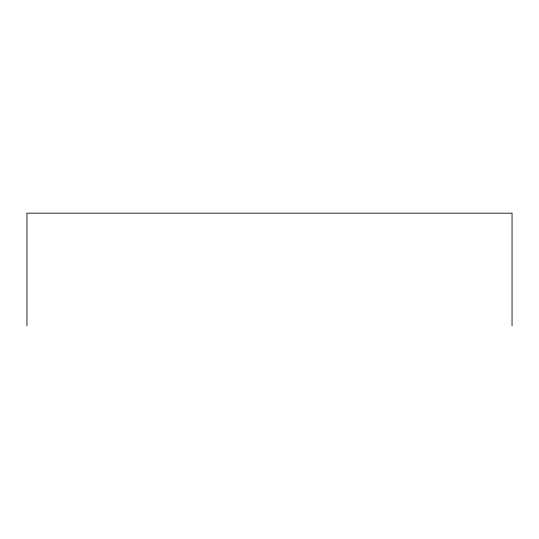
<?xml version="1.0" encoding="UTF-8"?>
<svg xmlns="http://www.w3.org/2000/svg" width="539" height="539" viewBox="0 0 539 539"><rect width="100%" height="100%" fill="white"/><g stroke="black" fill="none" stroke-linecap="round" stroke-linejoin="round"><path stroke-width="0.81" d="M512.05 325.819L512.05 213.181L26.95 213.181L26.95 325.819"/></g></svg>
